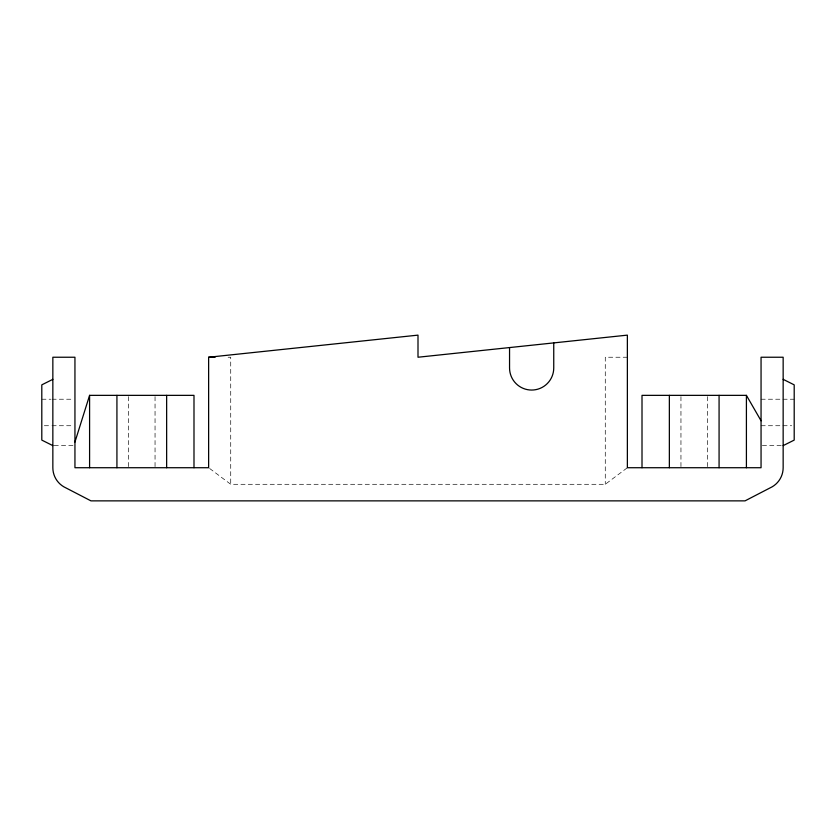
<?xml version="1.0" encoding="UTF-8"?>
<svg xmlns="http://www.w3.org/2000/svg" width="836" height="836" viewBox="0 0 836 836"><rect width="100%" height="100%" fill="white"/><g stroke="black" fill="none" stroke-linecap="round" stroke-linejoin="round"><path stroke-width="0.63" stroke-dasharray="4.18 3.13" d="M209.637 468.474L230.726 484.295L605.274 484.295L627.366 467.721M228.134 357.233L230.726 357.233L230.726 484.295M627.366 357.233L605.274 357.233L605.274 484.295M41.8 399.221L50.724 399.221M51.999 399.221L73.672 399.221M761.053 399.221L794.2 399.221M44.35 425.733L50.724 425.733M51.999 425.733L73.672 425.733M761.053 425.733L791.65 425.733M54.152 445.619L73.641 445.619M762.359 445.619L781.848 445.619M707.465 396.64L707.465 467.721M680.953 396.64L680.953 467.721M155.047 396.64L155.047 467.721M128.535 396.64L128.535 467.721"/><path stroke-width="1.25" d="M74.947 442.014L89.588 395.355L193.994 395.355L193.994 467.721M52.846 379.335L41.8 384.853L41.8 440.102L52.846 445.619M783.154 445.619L794.2 440.102L794.2 384.853L783.154 379.335M208.634 357.233L418 335.131L418 357.233L627.366 335.131L627.366 467.721L761.053 467.721L761.053 357.233L783.154 357.233L783.154 467.721A22.102 22.102 0 0 1 772.098 486.855L745.033 500.868L90.967 500.868L63.902 486.855A22.102 22.102 0 0 1 52.846 467.721L52.846 357.233L74.947 357.233L74.947 467.721L208.634 467.721L208.634 357.233L215.134 357.233M761.053 420.759L746.412 395.355L642.006 395.355L642.006 467.721M746.412 395.355L746.412 467.721M719.075 395.355L719.075 467.721M669.354 395.355L669.354 467.721M553.745 342.906L553.745 367.965A22.102 22.102 0 0 1 531.654 390.057A22.102 22.102 0 0 1 509.552 367.965L509.552 347.567M166.646 395.355L166.646 467.721M116.925 395.355L116.925 467.721M89.588 395.355L89.588 467.721"/></g></svg>
